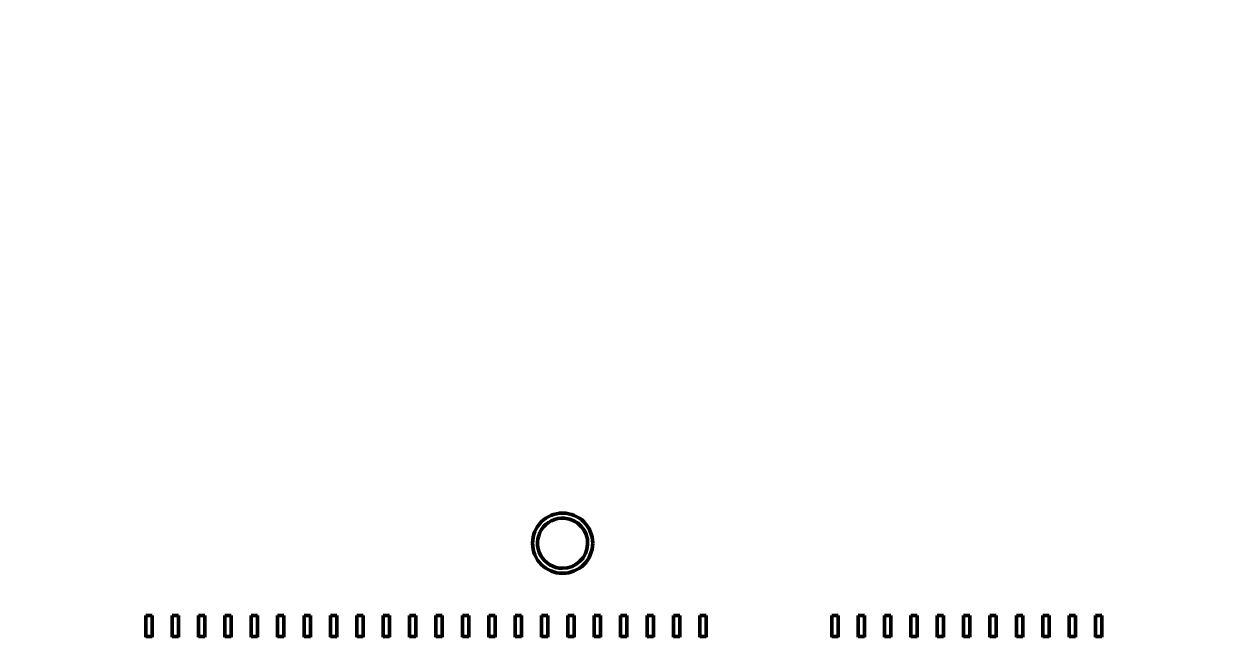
# Model space of a CAD drawing. Header units: millimetres. Extents: x -55 to 2039, y 0 to 512.
# Drawn here: x 1130.55 to 1153.17, y 267.03 to 278.65 of the extents above; entities that cross this region are included whole.
import ezdxf
from ezdxf import colors
from ezdxf.entities.mleader import LeaderData, LeaderLine
from ezdxf.enums import TextEntityAlignment as Align
from ezdxf.math import Vec2, Vec3

# ---------------------------------------------------------------- set-up
doc = ezdxf.new("R2010")
doc.units = ezdxf.units.MM
doc.linetypes.add('Сплошная', pattern=[0])
doc.layers.add('Виды', color=30, linetype='Continuous')
doc.styles.add('GOST TYPE B', font='', dxfattribs={"height": 3.5})
doc.styles.get('GOST TYPE B').set_extended_font_data('GOST type B')

# ---------------------------------------------------------------- blocks, each defined once
blk = doc.blocks.new('Вид с →')
at = {"linetype": 'Continuous', "lineweight": 25, "transparency": 16777216}
for q in [(28.03, 4.046), (30.858, 4.046)]:
    blk.add_line((29.444, 2.632), q, dxfattribs=at)
blk.add_circle((32.944, 2.632), 3.5, dxfattribs=at)
blk.add_circle((32.944, 2.632), 3.5, dxfattribs=at)
at = {"linetype": 'Continuous', "lineweight": 50, "transparency": 16777216, "style": 'GOST TYPE B'}
blk.add_attdef('ВИД(_:_)', text='', height=7, dxfattribs=at).set_placement((27.226, 3.5), align=Align.MIDDLE_RIGHT)
blk = doc.blocks.new('_DotSmall')
at = {"color": 0, "linetype": 'ByBlock', "lineweight": 60, "const_width": 0.5}
blk.add_lwpolyline([(-0.0625, 0, 1), (0.0625, 0, 1)], format="xyb", close=True, dxfattribs=at)

msp = doc.modelspace()

# ---------------------------------------------------------------- linework, layer by layer
at = {"linetype": 'Continuous', "lineweight": 50}
for p, q in [((1132.8613, 267.4423), (1132.9813, 267.4423)), ((1132.8613, 267.0555), (1132.8613, 267.3623)), ((1132.9813, 267.0555), (1132.9813, 267.3623)), ((1133.3613, 267.4423), (1133.4813, 267.4423)), ((1133.3613, 267.0555), (1133.3613, 267.3623)), ((1133.4813, 267.0555), (1133.4813, 267.3623)), ((1133.8613, 267.4423), (1133.9813, 267.4423)), ((1133.8613, 267.0555), (1133.8613, 267.3623)), ((1133.9813, 267.0555), (1133.9813, 267.3623)), ((1134.3613, 267.4423), (1134.4813, 267.4423)), ((1134.3613, 267.0555), (1134.3613, 267.3623)), ((1134.4813, 267.0555), (1134.4813, 267.3623)), ((1134.8613, 267.4423), (1134.9813, 267.4423)), ((1134.8613, 267.0555), (1134.8613, 267.3623)), ((1134.9813, 267.0555), (1134.9813, 267.3623)), ((1135.3613, 267.4423), (1135.4813, 267.4423)), ((1135.3613, 267.0555), (1135.3613, 267.3623)), ((1135.4813, 267.0555), (1135.4813, 267.3623)), ((1135.8613, 267.4423), (1135.9813, 267.4423)), ((1135.8613, 267.0555), (1135.8613, 267.3623)), ((1135.9813, 267.0555), (1135.9813, 267.3623)), ((1136.3613, 267.4423), (1136.4813, 267.4423)), ((1136.3613, 267.0555), (1136.3613, 267.3623)), ((1136.4813, 267.0555), (1136.4813, 267.3623)), ((1136.8613, 267.4423), (1136.9813, 267.4423)), ((1136.8613, 267.0555), (1136.8613, 267.3623)), ((1136.9813, 267.0555), (1136.9813, 267.3623)), ((1137.3613, 267.4423), (1137.4813, 267.4423)), ((1137.3613, 267.0555), (1137.3613, 267.3623)), ((1137.4813, 267.0555), (1137.4813, 267.3623)), ((1137.8613, 267.4423), (1137.9813, 267.4423)), ((1137.8613, 267.0555), (1137.8613, 267.3623)), ((1137.9813, 267.0555), (1137.9813, 267.3623)), ((1138.3613, 267.4423), (1138.4813, 267.4423)), ((1138.3613, 267.0555), (1138.3613, 267.3623)), ((1138.4813, 267.0555), (1138.4813, 267.3623)), ((1138.8613, 267.4423), (1138.9813, 267.4423)), ((1138.8613, 267.0555), (1138.8613, 267.3623)), ((1138.9813, 267.0555), (1138.9813, 267.3623)), ((1139.3613, 267.4423), (1139.4813, 267.4423)), ((1139.3613, 267.0555), (1139.3613, 267.3623)), ((1139.4813, 267.0555), (1139.4813, 267.3623)), ((1139.8613, 267.4423), (1139.9813, 267.4423)), ((1139.8613, 267.0555), (1139.8613, 267.3623)), ((1139.9813, 267.0555), (1139.9813, 267.3623)), ((1140.3613, 267.4423), (1140.4813, 267.4423)), ((1140.3613, 267.0555), (1140.3613, 267.3623)), ((1140.4813, 267.0555), (1140.4813, 267.3623)), ((1140.8613, 267.4423), (1140.9813, 267.4423)), ((1140.8613, 267.0555), (1140.8613, 267.3623)), ((1140.9813, 267.0555), (1140.9813, 267.3623)), ((1141.3613, 267.4423), (1141.4813, 267.4423)), ((1141.3613, 267.0555), (1141.3613, 267.3623)), ((1141.4813, 267.0555), (1141.4813, 267.3623)), ((1141.8613, 267.4423), (1141.9813, 267.4423)), ((1141.8613, 267.0555), (1141.8613, 267.3623)), ((1141.9813, 267.0555), (1141.9813, 267.3623)), ((1142.3613, 267.4423), (1142.4813, 267.4423)), ((1142.3613, 267.0555), (1142.3613, 267.3623)), ((1142.4813, 267.0555), (1142.4813, 267.3623)), ((1142.8613, 267.4423), (1142.9813, 267.4423)), ((1142.8613, 267.0555), (1142.8613, 267.3623)), ((1142.9813, 267.0555), (1142.9813, 267.3623)), ((1143.3613, 267.4423), (1143.4813, 267.4423)), ((1143.3613, 267.0555), (1143.3613, 267.3623)), ((1143.4813, 267.0555), (1143.4813, 267.3623)), ((1145.8613, 267.4423), (1145.9813, 267.4423)), ((1145.8613, 267.0555), (1145.8613, 267.3623)), ((1145.9813, 267.0555), (1145.9813, 267.3623)), ((1146.3613, 267.4423), (1146.4813, 267.4423)), ((1146.3613, 267.0555), (1146.3613, 267.3623)), ((1146.4813, 267.0555), (1146.4813, 267.3623)), ((1146.8613, 267.4423), (1146.9813, 267.4423)), ((1146.8613, 267.0555), (1146.8613, 267.3623)), ((1146.9813, 267.0555), (1146.9813, 267.3623)), ((1147.3613, 267.4423), (1147.4813, 267.4423)), ((1147.3613, 267.0555), (1147.3613, 267.3623)), ((1147.4813, 267.0555), (1147.4813, 267.3623)), ((1147.8613, 267.4423), (1147.9813, 267.4423)), ((1147.8613, 267.0555), (1147.8613, 267.3623)), ((1147.9813, 267.0555), (1147.9813, 267.3623)), ((1148.3613, 267.4423), (1148.4813, 267.4423)), ((1148.3613, 267.0555), (1148.3613, 267.3623)), ((1148.4813, 267.0555), (1148.4813, 267.3623)), ((1148.8613, 267.4423), (1148.9813, 267.4423)), ((1148.8613, 267.0555), (1148.8613, 267.3623)), ((1148.9813, 267.0555), (1148.9813, 267.3623)), ((1149.3613, 267.4423), (1149.4813, 267.4423)), ((1149.3613, 267.0555), (1149.3613, 267.3623)), ((1149.4813, 267.0555), (1149.4813, 267.3623)), ((1149.8613, 267.4423), (1149.9813, 267.4423)), ((1149.8613, 267.0555), (1149.8613, 267.3623)), ((1149.9813, 267.0555), (1149.9813, 267.3623)), ((1150.3613, 267.4423), (1150.4813, 267.4423)), ((1150.3613, 267.0555), (1150.3613, 267.3623)), ((1150.4813, 267.0555), (1150.4813, 267.3623)), ((1150.8613, 267.4423), (1150.9813, 267.4423)), ((1150.8613, 267.0555), (1150.8613, 267.3623)), ((1150.9813, 267.0555), (1150.9813, 267.3623)), ((1132.8613, 267.0334), (1132.8613, 267.0423)), ((1132.9813, 267.0423), (1132.8613, 267.0423)), ((1132.9813, 267.0334), (1132.9813, 267.0423)), ((1133.3613, 267.0334), (1133.3613, 267.0423)), ((1133.4813, 267.0423), (1133.3613, 267.0423)), ((1133.4813, 267.0334), (1133.4813, 267.0423)), ((1133.8613, 267.0334), (1133.8613, 267.0423)), ((1133.9813, 267.0423), (1133.8613, 267.0423)), ((1133.9813, 267.0334), (1133.9813, 267.0423)), ((1134.3613, 267.0334), (1134.3613, 267.0423)), ((1134.4813, 267.0423), (1134.3613, 267.0423)), ((1134.4813, 267.0334), (1134.4813, 267.0423)), ((1134.8613, 267.0334), (1134.8613, 267.0423)), ((1134.9813, 267.0423), (1134.8613, 267.0423)), ((1134.9813, 267.0334), (1134.9813, 267.0423)), ((1135.3613, 267.0334), (1135.3613, 267.0423)), ((1135.4813, 267.0423), (1135.3613, 267.0423)), ((1135.4813, 267.0334), (1135.4813, 267.0423)), ((1135.8613, 267.0334), (1135.8613, 267.0423)), ((1135.9813, 267.0423), (1135.8613, 267.0423)), ((1135.9813, 267.0334), (1135.9813, 267.0423)), ((1136.3613, 267.0334), (1136.3613, 267.0423)), ((1136.4813, 267.0423), (1136.3613, 267.0423)), ((1136.4813, 267.0334), (1136.4813, 267.0423)), ((1136.8613, 267.0334), (1136.8613, 267.0423)), ((1136.9813, 267.0423), (1136.8613, 267.0423)), ((1136.9813, 267.0334), (1136.9813, 267.0423)), ((1137.3613, 267.0334), (1137.3613, 267.0423)), ((1137.4813, 267.0423), (1137.3613, 267.0423)), ((1137.4813, 267.0334), (1137.4813, 267.0423)), ((1137.8613, 267.0334), (1137.8613, 267.0423)), ((1137.9813, 267.0423), (1137.8613, 267.0423)), ((1137.9813, 267.0334), (1137.9813, 267.0423)), ((1138.3613, 267.0334), (1138.3613, 267.0423)), ((1138.4813, 267.0423), (1138.3613, 267.0423)), ((1138.4813, 267.0334), (1138.4813, 267.0423)), ((1138.8613, 267.0334), (1138.8613, 267.0423)), ((1138.9813, 267.0423), (1138.8613, 267.0423)), ((1138.9813, 267.0334), (1138.9813, 267.0423)), ((1139.3613, 267.0334), (1139.3613, 267.0423)), ((1139.4813, 267.0423), (1139.3613, 267.0423)), ((1139.4813, 267.0334), (1139.4813, 267.0423)), ((1139.8613, 267.0334), (1139.8613, 267.0423)), ((1139.9813, 267.0423), (1139.8613, 267.0423)), ((1139.9813, 267.0334), (1139.9813, 267.0423)), ((1140.3613, 267.0334), (1140.3613, 267.0423)), ((1140.4813, 267.0423), (1140.3613, 267.0423)), ((1140.4813, 267.0334), (1140.4813, 267.0423)), ((1140.8613, 267.0334), (1140.8613, 267.0423)), ((1140.9813, 267.0423), (1140.8613, 267.0423)), ((1140.9813, 267.0334), (1140.9813, 267.0423)), ((1141.3613, 267.0334), (1141.3613, 267.0423)), ((1141.4813, 267.0423), (1141.3613, 267.0423)), ((1141.4813, 267.0334), (1141.4813, 267.0423)), ((1141.8613, 267.0334), (1141.8613, 267.0423)), ((1141.9813, 267.0423), (1141.8613, 267.0423)), ((1141.9813, 267.0334), (1141.9813, 267.0423)), ((1142.3613, 267.0334), (1142.3613, 267.0423)), ((1142.4813, 267.0423), (1142.3613, 267.0423)), ((1142.4813, 267.0334), (1142.4813, 267.0423)), ((1142.8613, 267.0334), (1142.8613, 267.0423)), ((1142.9813, 267.0423), (1142.8613, 267.0423)), ((1142.9813, 267.0334), (1142.9813, 267.0423)), ((1143.3613, 267.0334), (1143.3613, 267.0423)), ((1143.4813, 267.0423), (1143.3613, 267.0423)), ((1143.4813, 267.0334), (1143.4813, 267.0423)), ((1145.8613, 267.0334), (1145.8613, 267.0423)), ((1145.9813, 267.0423), (1145.8613, 267.0423)), ((1145.9813, 267.0334), (1145.9813, 267.0423)), ((1146.3613, 267.0334), (1146.3613, 267.0423)), ((1146.4813, 267.0423), (1146.3613, 267.0423)), ((1146.4813, 267.0334), (1146.4813, 267.0423)), ((1146.8613, 267.0334), (1146.8613, 267.0423)), ((1146.9813, 267.0423), (1146.8613, 267.0423)), ((1146.9813, 267.0334), (1146.9813, 267.0423)), ((1147.3613, 267.0334), (1147.3613, 267.0423)), ((1147.4813, 267.0423), (1147.3613, 267.0423)), ((1147.4813, 267.0334), (1147.4813, 267.0423)), ((1147.8613, 267.0334), (1147.8613, 267.0423)), ((1147.9813, 267.0423), (1147.8613, 267.0423)), ((1147.9813, 267.0334), (1147.9813, 267.0423)), ((1148.3613, 267.0334), (1148.3613, 267.0423)), ((1148.4813, 267.0423), (1148.3613, 267.0423)), ((1148.4813, 267.0334), (1148.4813, 267.0423)), ((1148.8613, 267.0334), (1148.8613, 267.0423)), ((1148.9813, 267.0423), (1148.8613, 267.0423)), ((1148.9813, 267.0334), (1148.9813, 267.0423)), ((1149.3613, 267.0334), (1149.3613, 267.0423)), ((1149.4813, 267.0423), (1149.3613, 267.0423)), ((1149.4813, 267.0334), (1149.4813, 267.0423)), ((1149.8613, 267.0334), (1149.8613, 267.0423)), ((1149.9813, 267.0423), (1149.8613, 267.0423)), ((1149.9813, 267.0334), (1149.9813, 267.0423)), ((1150.3613, 267.0334), (1150.3613, 267.0423)), ((1150.4813, 267.0423), (1150.3613, 267.0423)), ((1150.4813, 267.0334), (1150.4813, 267.0423)), ((1150.8613, 267.0334), (1150.8613, 267.0423)), ((1150.9813, 267.0423), (1150.8613, 267.0423)), ((1150.9813, 267.0334), (1150.9813, 267.0423))]:
    msp.add_line(p, q, dxfattribs=at)
msp.add_circle((1140.7613, 268.8123), 0.57, dxfattribs=at)
at = {"linetype": 'Continuous', "lineweight": 50, "extrusion": (0, 0, -1)}
for start, end in [(270, 94.44741), (94.44741, 270)]:
    msp.add_arc((-1140.7613, 268.8123), 0.475, start, end, dxfattribs=at)
for centre, major_axis, start_param, end_param in [((1132.8613, 267.3623), (0, 0.08), 0.0002326, 1.5710289), ((1133.3613, 267.3623), (0, 0.08), 0.0002326, 1.5710289), ((1133.8613, 267.3623), (0, 0.08), 0.0002326, 1.5710289), ((1134.3613, 267.3623), (0, 0.08), 0.0002326, 1.5710289), ((1134.8613, 267.3623), (0, 0.08), 0.0002326, 1.5710289), ((1135.3613, 267.3623), (0, 0.08), 0.0002326, 1.5710289), ((1135.8613, 267.3623), (0, 0.08), 0.0002326, 1.5710289), ((1136.3613, 267.3623), (0, 0.08), 0.0002326, 1.5710289), ((1136.8613, 267.3623), (0, 0.08), 0.0002326, 1.5710289), ((1137.3613, 267.3623), (0, 0.08), 0.0002326, 1.5710289), ((1137.8613, 267.3623), (0, 0.08), 0.0002326, 1.5710289), ((1138.3613, 267.3623), (0, 0.08), 0.0002326, 1.5710289), ((1138.8613, 267.3623), (0, 0.08), 0.0002326, 1.5710289), ((1139.3613, 267.3623), (0, 0.08), 0.0002326, 1.5710289), ((1139.8613, 267.3623), (0, 0.08), 0.0002326, 1.5710289), ((1140.3613, 267.3623), (0, 0.08), 0.0002326, 1.5710289), ((1140.8613, 267.3623), (0, 0.08), 0.0002326, 1.5710289), ((1141.3613, 267.3623), (0, 0.08), 0.0002326, 1.5710289), ((1141.8613, 267.3623), (0, 0.08), 0.0002326, 1.5710289), ((1142.3613, 267.3623), (0, 0.08), 0.0002326, 1.5710289), ((1142.8613, 267.3623), (0, 0.08), 0.0002326, 1.5710289), ((1143.3613, 267.3623), (0, 0.08), 0.0002326, 1.5710289), ((1145.8613, 267.3623), (0, 0.08), 0.0002326, 1.5710289), ((1146.3613, 267.3623), (0, 0.08), 0.0002326, 1.5710289), ((1146.8613, 267.3623), (0, 0.08), 0.0002326, 1.5710289), ((1147.3613, 267.3623), (0, 0.08), 0.0002326, 1.5710289), ((1147.8613, 267.3623), (0, 0.08), 0.0002326, 1.5710289), ((1148.3613, 267.3623), (0, 0.08), 0.0002326, 1.5710289), ((1148.8613, 267.3623), (0, 0.08), 0.0002326, 1.5710289), ((1149.3613, 267.3623), (0, 0.08), 0.0002326, 1.5710289), ((1149.8613, 267.3623), (0, 0.08), 0.0002326, 1.5710289), ((1150.3613, 267.3623), (0, 0.08), 0.0002326, 1.5710289), ((1150.8613, 267.3623), (0, 0.08), 0.0002326, 1.5710289), ((1132.9813, 267.0555), (0, 0.1), 4.5803777, 4.7124135), ((1133.4813, 267.0555), (0, 0.1), 4.5803777, 4.7124135), ((1133.9813, 267.0555), (0, 0.1), 4.5803777, 4.7124135), ((1134.4813, 267.0555), (0, 0.1), 4.5803777, 4.7124135), ((1134.9813, 267.0555), (0, 0.1), 4.5803777, 4.7124135), ((1135.4813, 267.0555), (0, 0.1), 4.5803777, 4.7124135), ((1135.9813, 267.0555), (0, 0.1), 4.5803777, 4.7124135), ((1136.4813, 267.0555), (0, 0.1), 4.5803777, 4.7124135), ((1136.9813, 267.0555), (0, 0.1), 4.5803777, 4.7124135), ((1137.4813, 267.0555), (0, 0.1), 4.5803777, 4.7124135), ((1137.9813, 267.0555), (0, 0.1), 4.5803777, 4.7124135), ((1138.4813, 267.0555), (0, 0.1), 4.5803777, 4.7124135), ((1138.9813, 267.0555), (0, 0.1), 4.5803777, 4.7124135), ((1139.4813, 267.0555), (0, 0.1), 4.5803777, 4.7124135), ((1139.9813, 267.0555), (0, 0.1), 4.5803777, 4.7124135), ((1140.4813, 267.0555), (0, 0.1), 4.5803777, 4.7124135), ((1140.9813, 267.0555), (0, 0.1), 4.5803777, 4.7124135), ((1141.4813, 267.0555), (0, 0.1), 4.5803777, 4.7124135), ((1141.9813, 267.0555), (0, 0.1), 4.5803777, 4.7124135), ((1142.4813, 267.0555), (0, 0.1), 4.5803777, 4.7124135), ((1142.9813, 267.0555), (0, 0.1), 4.5803777, 4.7124135), ((1143.4813, 267.0555), (0, 0.1), 4.5803777, 4.7124135), ((1145.9813, 267.0555), (0, 0.1), 4.5803777, 4.7124135), ((1146.4813, 267.0555), (0, 0.1), 4.5803777, 4.7124135), ((1146.9813, 267.0555), (0, 0.1), 4.5803777, 4.7124135), ((1147.4813, 267.0555), (0, 0.1), 4.5803777, 4.7124135), ((1147.9813, 267.0555), (0, 0.1), 4.5803777, 4.7124135), ((1148.4813, 267.0555), (0, 0.1), 4.5803777, 4.7124135), ((1148.9813, 267.0555), (0, 0.1), 4.5803777, 4.7124135), ((1149.4813, 267.0555), (0, 0.1), 4.5803777, 4.7124135), ((1149.9813, 267.0555), (0, 0.1), 4.5803777, 4.7124135), ((1150.4813, 267.0555), (0, 0.1), 4.5803777, 4.7124135), ((1150.9813, 267.0555), (0, 0.1), 4.5803777, 4.7124135)]:
    msp.add_ellipse(centre, major_axis=major_axis, ratio=0.0000001, start_param=start_param, end_param=end_param, dxfattribs=at)
at = {"linetype": 'Continuous', "lineweight": 50}
for centre, major_axis, start_param, end_param in [((1132.9813, 267.3623), (0, -0.08), 1.5705637, 3.1413601), ((1133.4813, 267.3623), (0, -0.08), 1.5705637, 3.1413601), ((1133.9813, 267.3623), (0, -0.08), 1.5705637, 3.1413601), ((1134.4813, 267.3623), (0, -0.08), 1.5705637, 3.1413601), ((1134.9813, 267.3623), (0, -0.08), 1.5705637, 3.1413601), ((1135.4813, 267.3623), (0, -0.08), 1.5705637, 3.1413601), ((1135.9813, 267.3623), (0, -0.08), 1.5705637, 3.1413601), ((1136.4813, 267.3623), (0, -0.08), 1.5705637, 3.1413601), ((1136.9813, 267.3623), (0, -0.08), 1.5705637, 3.1413601), ((1137.4813, 267.3623), (0, -0.08), 1.5705637, 3.1413601), ((1137.9813, 267.3623), (0, -0.08), 1.5705637, 3.1413601), ((1138.4813, 267.3623), (0, -0.08), 1.5705637, 3.1413601), ((1138.9813, 267.3623), (0, -0.08), 1.5705637, 3.1413601), ((1139.4813, 267.3623), (0, -0.08), 1.5705637, 3.1413601), ((1139.9813, 267.3623), (0, -0.08), 1.5705637, 3.1413601), ((1140.4813, 267.3623), (0, -0.08), 1.5705637, 3.1413601), ((1140.9813, 267.3623), (0, -0.08), 1.5705637, 3.1413601), ((1141.4813, 267.3623), (0, -0.08), 1.5705637, 3.1413601), ((1141.9813, 267.3623), (0, -0.08), 1.5705637, 3.1413601), ((1142.4813, 267.3623), (0, -0.08), 1.5705637, 3.1413601), ((1142.9813, 267.3623), (0, -0.08), 1.5705637, 3.1413601), ((1143.4813, 267.3623), (0, -0.08), 1.5705637, 3.1413601), ((1145.9813, 267.3623), (0, -0.08), 1.5705637, 3.1413601), ((1146.4813, 267.3623), (0, -0.08), 1.5705637, 3.1413601), ((1146.9813, 267.3623), (0, -0.08), 1.5705637, 3.1413601), ((1147.4813, 267.3623), (0, -0.08), 1.5705637, 3.1413601), ((1147.9813, 267.3623), (0, -0.08), 1.5705637, 3.1413601), ((1148.4813, 267.3623), (0, -0.08), 1.5705637, 3.1413601), ((1148.9813, 267.3623), (0, -0.08), 1.5705637, 3.1413601), ((1149.4813, 267.3623), (0, -0.08), 1.5705637, 3.1413601), ((1149.9813, 267.3623), (0, -0.08), 1.5705637, 3.1413601), ((1150.4813, 267.3623), (0, -0.08), 1.5705637, 3.1413601), ((1150.9813, 267.3623), (0, -0.08), 1.5705637, 3.1413601), ((1132.8613, 267.0555), (0, -0.1), 4.7123645, 4.8444003), ((1133.3613, 267.0555), (0, -0.1), 4.7123645, 4.8444003), ((1133.8613, 267.0555), (0, -0.1), 4.7123645, 4.8444003), ((1134.3613, 267.0555), (0, -0.1), 4.7123645, 4.8444003), ((1134.8613, 267.0555), (0, -0.1), 4.7123645, 4.8444003), ((1135.3613, 267.0555), (0, -0.1), 4.7123645, 4.8444003), ((1135.8613, 267.0555), (0, -0.1), 4.7123645, 4.8444003), ((1136.3613, 267.0555), (0, -0.1), 4.7123645, 4.8444003), ((1136.8613, 267.0555), (0, -0.1), 4.7123645, 4.8444003), ((1137.3613, 267.0555), (0, -0.1), 4.7123645, 4.8444003), ((1137.8613, 267.0555), (0, -0.1), 4.7123645, 4.8444003), ((1138.3613, 267.0555), (0, -0.1), 4.7123645, 4.8444003), ((1138.8613, 267.0555), (0, -0.1), 4.7123645, 4.8444003), ((1139.3613, 267.0555), (0, -0.1), 4.7123645, 4.8444003), ((1139.8613, 267.0555), (0, -0.1), 4.7123645, 4.8444003), ((1140.3613, 267.0555), (0, -0.1), 4.7123645, 4.8444003), ((1140.8613, 267.0555), (0, -0.1), 4.7123645, 4.8444003), ((1141.3613, 267.0555), (0, -0.1), 4.7123645, 4.8444003), ((1141.8613, 267.0555), (0, -0.1), 4.7123645, 4.8444003), ((1142.3613, 267.0555), (0, -0.1), 4.7123645, 4.8444003), ((1142.8613, 267.0555), (0, -0.1), 4.7123645, 4.8444003), ((1143.3613, 267.0555), (0, -0.1), 4.7123645, 4.8444003), ((1145.8613, 267.0555), (0, -0.1), 4.7123645, 4.8444003), ((1146.3613, 267.0555), (0, -0.1), 4.7123645, 4.8444003), ((1146.8613, 267.0555), (0, -0.1), 4.7123645, 4.8444003), ((1147.3613, 267.0555), (0, -0.1), 4.7123645, 4.8444003), ((1147.8613, 267.0555), (0, -0.1), 4.7123645, 4.8444003), ((1148.3613, 267.0555), (0, -0.1), 4.7123645, 4.8444003), ((1148.8613, 267.0555), (0, -0.1), 4.7123645, 4.8444003), ((1149.3613, 267.0555), (0, -0.1), 4.7123645, 4.8444003), ((1149.8613, 267.0555), (0, -0.1), 4.7123645, 4.8444003), ((1150.3613, 267.0555), (0, -0.1), 4.7123645, 4.8444003), ((1150.8613, 267.0555), (0, -0.1), 4.7123645, 4.8444003)]:
    msp.add_ellipse(centre, major_axis=major_axis, ratio=0.0000001, start_param=start_param, end_param=end_param, dxfattribs=at)

# ---------------------------------------------------------------- leaders
at = {"layer": 'Виды', "linetype": 'Continuous', "lineweight": 25}
ml = msp.add_multileader_block('Standard', dxfattribs=at)
ml.set_content('Вид с →', color=256)
ml.set_attribute('ВИД(_:_)', 'А(2:1)', width=0)
ml.set_leader_properties(linetype='Сплошная', lineweight=25)
ml.set_arrow_properties(name='DOTSMALL')
ml.build(insert=Vec2(0, 0))
ml.multileader.update_dxf_attribs({"leader_type": 0, "has_dogleg": 0, "text_left_attachment_type": 6, "text_right_attachment_type": 6, "dogleg_length": 0.3, "arrow_head_size": 1, "block_connection_type": 1})
ctx = ml.context
ctx.base_point, ctx.char_height, ctx.arrow_head_size, ctx.landing_gap_size, ctx.plane_origin = Vec3(1329.0713, 395.8731), 3.5, 1, 1, Vec3(1329.0713, 395.8731)
ctx.left_attachment, ctx.right_attachment, ctx.attachment_type = 6, 6, 1
notes = []
notes.append((ctx, [(0, (0, 0, 0), (0, 0), (1, 0), 1, [])]))
ctx.block.insert = Vec3(1329.0713, 395.8731)
ml = msp.add_multileader_block('Standard', dxfattribs=at)
ml.set_content('Вид с →', color=256)
ml.set_attribute('ВИД(_:_)', 'Б(4:1)', width=0)
ml.set_leader_properties(linetype='Сплошная', lineweight=25)
ml.set_arrow_properties(name='DOTSMALL')
ml.build(insert=Vec2(0, 0))
ml.multileader.update_dxf_attribs({"leader_type": 0, "has_dogleg": 0, "text_left_attachment_type": 6, "text_right_attachment_type": 6, "dogleg_length": 0.3, "arrow_head_size": 1, "block_connection_type": 1})
ctx = ml.context
ctx.base_point, ctx.char_height, ctx.arrow_head_size, ctx.landing_gap_size, ctx.plane_origin = Vec3(1332.1634, 311.4002), 3.5, 1, 1, Vec3(1332.1634, 311.4002)
ctx.left_attachment, ctx.right_attachment, ctx.attachment_type = 6, 6, 1
notes.append((ctx, [(0, (0, 0, 0), (0, 0), (1, 0), 1, [])]))
ctx.block.insert = Vec3(1332.1634, 311.4002)
for ctx, leaders in notes:
    for number, flags, end, landing, length, lines in leaders:
        leader = LeaderData()
        leader.index, (leader.has_last_leader_line, leader.has_dogleg_vector, leader.attachment_direction) = number, flags
        leader.last_leader_point, leader.dogleg_vector, leader.dogleg_length = Vec3(end), Vec3(landing), length
        for number, points, colour, breaks in lines:
            line = LeaderLine()
            line.index, line.vertices, line.color, line.breaks = number, Vec3.list(points), colors.encode_raw_color(colour), breaks
            leader.lines.append(line)
        ctx.leaders.append(leader)

doc.saveas('drawing.dxf')
